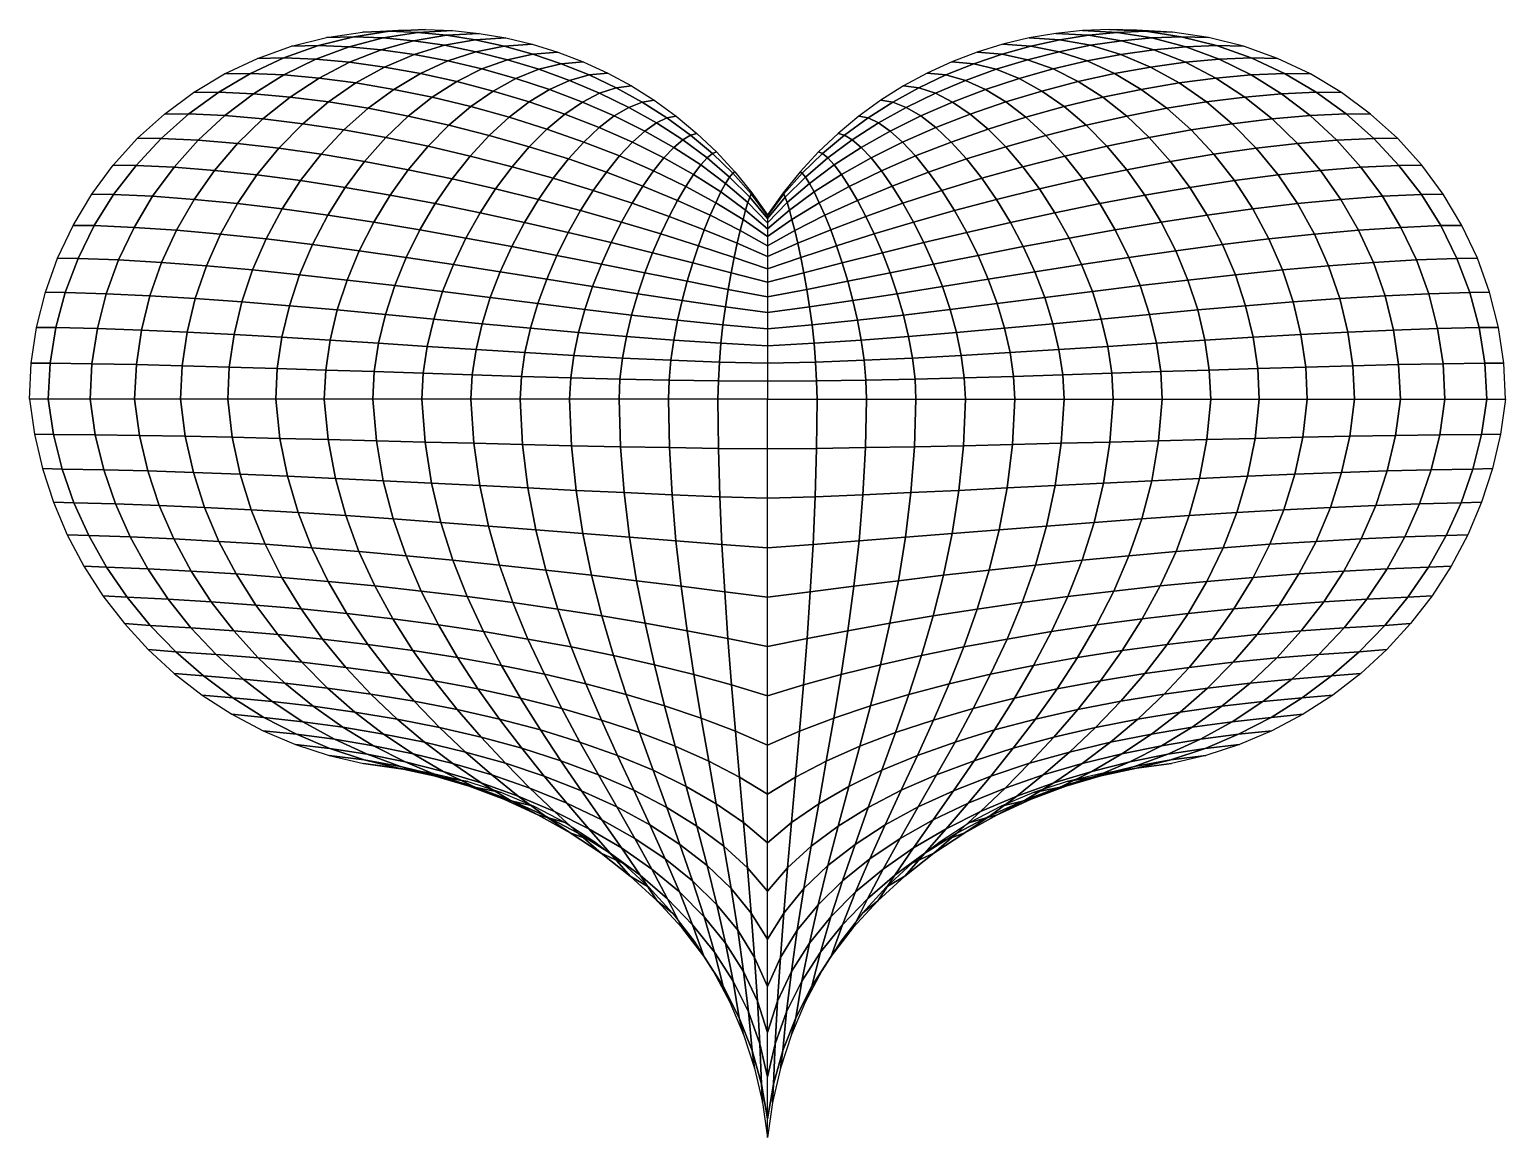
# Model space of a CAD drawing. Extents: x 0 to 2, y 0 to 1.5.
import ezdxf

# ---------------------------------------------------------------- set-up
doc = ezdxf.new("R2010")
doc.units = 0
doc.layers.get('0').update_dxf_attribs({"color": 1, "linetype": 'CONTINUOUS'})

msp = doc.modelspace()

# ---------------------------------------------------------------- meshes
at = {"color": 0}
mesh = msp.add_polymesh((17, 17), dxfattribs=at)
for k, corner in enumerate([(1, 1), (0.9329, 1), (0.8659, 1), (0.7989, 1), (0.7319, 1), (0.665, 1), (0.5982, 1), (0.5316, 1), (0.4652, 1), (0.3992, 1), (0.3336, 1), (0.2685, 1), (0.2047, 1), (0.1424, 1), (0.0822, 1), (0.0254, 1), (0, 1), (1, 1.0245), (0.9334, 1.0251), (0.8667, 1.0261), (0.8001, 1.0275), (0.7333, 1.0291), (0.6667, 1.031), (0.6, 1.0331), (0.5335, 1.0353), (0.4672, 1.0375), (0.4013, 1.0397), (0.3357, 1.0418), (0.2707, 1.0438), (0.2069, 1.0455), (0.1448, 1.047), (0.0846, 1.0481), (0.028, 1.0488), (0.0024, 1.049), (1, 1.0488), (0.9348, 1.0505), (0.8692, 1.0529), (0.8034, 1.0559), (0.7375, 1.0595), (0.6713, 1.0633), (0.6052, 1.0675), (0.539, 1.0717), (0.473, 1.076), (0.4073, 1.0802), (0.3419, 1.0842), (0.2772, 1.0879), (0.2136, 1.0912), (0.1517, 1.0939), (0.0919, 1.0959), (0.0356, 1.0972), (0.0096, 1.0975), (1, 1.0726), (0.9369, 1.0759), (0.8731, 1.0801), (0.8088, 1.085), (0.744, 1.0905), (0.6788, 1.0964), (0.6134, 1.1025), (0.5478, 1.1088), (0.4823, 1.115), (0.417, 1.1211), (0.3521, 1.1267), (0.2877, 1.1319), (0.2246, 1.1365), (0.1632, 1.1402), (0.1039, 1.143), (0.0482, 1.1447), (0.0215, 1.1451), (1, 1.0957), (0.9397, 1.101), (0.8782, 1.1072), (0.8158, 1.1142), (0.7526, 1.1217), (0.6887, 1.1297), (0.6244, 1.1378), (0.5597, 1.146), (0.4949, 1.154), (0.4303, 1.1616), (0.366, 1.1688), (0.3022, 1.1753), (0.2397, 1.1809), (0.179, 1.1855), (0.1205, 1.1888), (0.0657, 1.1909), (0.0381, 1.1913), (1, 1.1178), (0.9429, 1.1254), (0.8843, 1.1339), (0.8242, 1.1431), (0.763, 1.1528), (0.7008, 1.1627), (0.6378, 1.1728), (0.5743, 1.1827), (0.5106, 1.1923), (0.4469, 1.2014), (0.3834, 1.2099), (0.3205, 1.2174), (0.2589, 1.2239), (0.1991, 1.2292), (0.1416, 1.233), (0.0877, 1.2353), (0.059, 1.2357), (1, 1.1389), (0.9466, 1.149), (0.8912, 1.1599), (0.8338, 1.1713), (0.7749, 1.1831), (0.7147, 1.195), (0.6534, 1.2069), (0.5914, 1.2184), (0.529, 1.2295), (0.4664, 1.2399), (0.4041, 1.2495), (0.3423, 1.258), (0.2818, 1.2652), (0.2231, 1.2709), (0.1668, 1.2751), (0.114, 1.2774), (0.0843, 1.2778), (1, 1.1586), (0.9506, 1.1714), (0.8986, 1.1847), (0.8443, 1.1985), (0.788, 1.2123), (0.7301, 1.2261), (0.6708, 1.2397), (0.6106, 1.2527), (0.5498, 1.2651), (0.4887, 1.2767), (0.4278, 1.2871), (0.3673, 1.2963), (0.3082, 1.3041), (0.2508, 1.3102), (0.1958, 1.3146), (0.1444, 1.317), (0.1135, 1.3172), (1, 1.1768), (0.9547, 1.1923), (0.9064, 1.2081), (0.8553, 1.2241), (0.802, 1.24), (0.7466, 1.2556), (0.6897, 1.2707), (0.6315, 1.2851), (0.5726, 1.2987), (0.5133, 1.3111), (0.4541, 1.3223), (0.3953, 1.3321), (0.3377, 1.3403), (0.282, 1.3467), (0.2285, 1.3511), (0.1786, 1.3535), (0.1464, 1.3536), (1, 1.1933), (0.9589, 1.2115), (0.9143, 1.2297), (0.8667, 1.2479), (0.8164, 1.2657), (0.7639, 1.2829), (0.7096, 1.2995), (0.6538, 1.3151), (0.5971, 1.3296), (0.54, 1.3429), (0.4827, 1.3547), (0.4259, 1.3649), (0.3702, 1.3733), (0.3162, 1.3799), (0.2645, 1.3843), (0.2161, 1.3866), (0.1828, 1.3865), (1, 1.2079), (0.963, 1.2287), (0.9222, 1.2493), (0.8781, 1.2694), (0.8311, 1.289), (0.7817, 1.3078), (0.7302, 1.3256), (0.6771, 1.3422), (0.623, 1.3576), (0.5682, 1.3715), (0.5133, 1.3838), (0.4587, 1.3943), (0.4052, 1.4029), (0.3532, 1.4095), (0.3033, 1.4139), (0.2566, 1.416), (0.2222, 1.4157), (1, 1.2205), (0.9669, 1.2437), (0.9298, 1.2664), (0.8893, 1.2885), (0.8457, 1.3096), (0.7995, 1.3297), (0.7511, 1.3486), (0.7011, 1.3661), (0.6498, 1.3822), (0.5978, 1.3966), (0.5455, 1.4092), (0.4935, 1.4199), (0.4423, 1.4286), (0.3925, 1.4351), (0.3447, 1.4394), (0.2996, 1.4414), (0.2643, 1.441), (1, 1.231), (0.9704, 1.2564), (0.9369, 1.281), (0.8999, 1.3046), (0.8597, 1.3271), (0.817, 1.3483), (0.772, 1.3682), (0.7252, 1.3864), (0.6772, 1.403), (0.6282, 1.4177), (0.5789, 1.4306), (0.5297, 1.4414), (0.4811, 1.4501), (0.4338, 1.4566), (0.3881, 1.4607), (0.3448, 1.4626), (0.3087, 1.4619), (1, 1.2392), (0.9735, 1.2665), (0.9433, 1.2926), (0.9096, 1.3176), (0.873, 1.3412), (0.8338, 1.3634), (0.7924, 1.3839), (0.7492, 1.4027), (0.7046, 1.4197), (0.6591, 1.4347), (0.6131, 1.4477), (0.567, 1.4585), (0.5213, 1.4672), (0.4765, 1.4735), (0.4331, 1.4776), (0.3915, 1.4792), (0.3549, 1.4785), (1, 1.2452), (0.976, 1.2738), (0.9487, 1.3012), (0.9183, 1.3272), (0.8851, 1.3516), (0.8495, 1.3744), (0.8119, 1.3955), (0.7725, 1.4147), (0.7318, 1.4319), (0.69, 1.4471), (0.6477, 1.4601), (0.605, 1.471), (0.5624, 1.4796), (0.5204, 1.4858), (0.4792, 1.4898), (0.4394, 1.4913), (0.4025, 1.4904), (1, 1.2488), (0.9779, 1.2783), (0.9529, 1.3065), (0.9255, 1.3331), (0.8957, 1.3581), (0.8638, 1.3813), (0.8301, 1.4026), (0.7948, 1.4221), (0.7582, 1.4394), (0.7206, 1.4547), (0.6821, 1.4678), (0.6432, 1.4786), (0.604, 1.4871), (0.5649, 1.4933), (0.5261, 1.4971), (0.4879, 1.4986), (0.451, 1.4976), (1, 1.25), (0.9789, 1.2799), (0.9558, 1.3083), (0.9309, 1.3351), (0.9044, 1.3602), (0.8762, 1.3836), (0.8466, 1.4051), (0.8157, 1.4246), (0.7835, 1.442), (0.7503, 1.4573), (0.7161, 1.4703), (0.6811, 1.4812), (0.6456, 1.4897), (0.6095, 1.4958), (0.5731, 1.4996), (0.5366, 1.501), (0.5, 1.5)]):
    mesh.set_mesh_vertex(divmod(k, 17), corner)
mesh = msp.add_polymesh((17, 17), dxfattribs=at)
for k, corner in enumerate([(1, 1), (0.9329, 1), (0.8659, 1), (0.7989, 1), (0.7319, 1), (0.665, 1), (0.5982, 1), (0.5316, 1), (0.4652, 1), (0.3992, 1), (0.3336, 1), (0.2685, 1), (0.2047, 1), (0.1424, 1), (0.0822, 1), (0.0254, 1), (0, 1), (1, 1.0245), (0.9334, 1.0251), (0.8667, 1.0261), (0.8001, 1.0275), (0.7333, 1.0291), (0.6667, 1.031), (0.6, 1.0331), (0.5335, 1.0353), (0.4672, 1.0375), (0.4013, 1.0397), (0.3357, 1.0418), (0.2707, 1.0438), (0.2069, 1.0455), (0.1448, 1.047), (0.0846, 1.0481), (0.028, 1.0488), (0.0024, 1.049), (1, 1.0488), (0.9348, 1.0505), (0.8692, 1.0529), (0.8034, 1.0559), (0.7375, 1.0595), (0.6713, 1.0633), (0.6052, 1.0675), (0.539, 1.0717), (0.473, 1.076), (0.4073, 1.0802), (0.3419, 1.0842), (0.2772, 1.0879), (0.2136, 1.0912), (0.1517, 1.0939), (0.0919, 1.0959), (0.0356, 1.0972), (0.0096, 1.0975), (1, 1.0726), (0.9369, 1.0759), (0.8731, 1.0801), (0.8088, 1.085), (0.744, 1.0905), (0.6788, 1.0964), (0.6134, 1.1025), (0.5478, 1.1088), (0.4823, 1.115), (0.417, 1.1211), (0.3521, 1.1267), (0.2877, 1.1319), (0.2246, 1.1365), (0.1632, 1.1402), (0.1039, 1.143), (0.0482, 1.1447), (0.0215, 1.1451), (1, 1.0957), (0.9397, 1.101), (0.8782, 1.1072), (0.8158, 1.1142), (0.7526, 1.1217), (0.6887, 1.1297), (0.6244, 1.1378), (0.5597, 1.146), (0.4949, 1.154), (0.4303, 1.1616), (0.366, 1.1688), (0.3022, 1.1753), (0.2397, 1.1809), (0.179, 1.1855), (0.1205, 1.1888), (0.0657, 1.1909), (0.0381, 1.1913), (1, 1.1178), (0.9429, 1.1254), (0.8843, 1.1339), (0.8242, 1.1431), (0.763, 1.1528), (0.7008, 1.1627), (0.6378, 1.1728), (0.5743, 1.1827), (0.5106, 1.1923), (0.4469, 1.2014), (0.3834, 1.2099), (0.3205, 1.2174), (0.2589, 1.2239), (0.1991, 1.2292), (0.1416, 1.233), (0.0877, 1.2353), (0.059, 1.2357), (1, 1.1389), (0.9466, 1.149), (0.8912, 1.1599), (0.8338, 1.1713), (0.7749, 1.1831), (0.7147, 1.195), (0.6534, 1.2069), (0.5914, 1.2184), (0.529, 1.2295), (0.4664, 1.2399), (0.4041, 1.2495), (0.3423, 1.258), (0.2818, 1.2652), (0.2231, 1.2709), (0.1668, 1.2751), (0.114, 1.2774), (0.0843, 1.2778), (1, 1.1586), (0.9506, 1.1714), (0.8986, 1.1847), (0.8443, 1.1985), (0.788, 1.2123), (0.7301, 1.2261), (0.6708, 1.2397), (0.6106, 1.2527), (0.5498, 1.2651), (0.4887, 1.2767), (0.4278, 1.2871), (0.3673, 1.2963), (0.3082, 1.3041), (0.2508, 1.3102), (0.1958, 1.3146), (0.1444, 1.317), (0.1135, 1.3172), (1, 1.1768), (0.9547, 1.1923), (0.9064, 1.2081), (0.8553, 1.2241), (0.802, 1.24), (0.7466, 1.2556), (0.6897, 1.2707), (0.6315, 1.2851), (0.5726, 1.2987), (0.5133, 1.3111), (0.4541, 1.3223), (0.3953, 1.3321), (0.3377, 1.3403), (0.282, 1.3467), (0.2285, 1.3511), (0.1786, 1.3535), (0.1464, 1.3536), (1, 1.1933), (0.9589, 1.2115), (0.9143, 1.2297), (0.8667, 1.2479), (0.8164, 1.2657), (0.7639, 1.2829), (0.7096, 1.2995), (0.6538, 1.3151), (0.5971, 1.3296), (0.54, 1.3429), (0.4827, 1.3547), (0.4259, 1.3649), (0.3702, 1.3733), (0.3162, 1.3799), (0.2645, 1.3843), (0.2161, 1.3866), (0.1828, 1.3865), (1, 1.2079), (0.963, 1.2287), (0.9222, 1.2493), (0.8781, 1.2694), (0.8311, 1.289), (0.7817, 1.3078), (0.7302, 1.3256), (0.6771, 1.3422), (0.623, 1.3576), (0.5682, 1.3715), (0.5133, 1.3838), (0.4587, 1.3943), (0.4052, 1.4029), (0.3532, 1.4095), (0.3033, 1.4139), (0.2566, 1.416), (0.2222, 1.4157), (1, 1.2205), (0.9669, 1.2437), (0.9298, 1.2664), (0.8893, 1.2885), (0.8457, 1.3096), (0.7995, 1.3297), (0.7511, 1.3486), (0.7011, 1.3661), (0.6498, 1.3822), (0.5978, 1.3966), (0.5455, 1.4092), (0.4935, 1.4199), (0.4423, 1.4286), (0.3925, 1.4351), (0.3447, 1.4394), (0.2996, 1.4414), (0.2643, 1.441), (1, 1.231), (0.9704, 1.2564), (0.9369, 1.281), (0.8999, 1.3046), (0.8597, 1.3271), (0.817, 1.3483), (0.772, 1.3682), (0.7252, 1.3864), (0.6772, 1.403), (0.6282, 1.4177), (0.5789, 1.4306), (0.5297, 1.4414), (0.4811, 1.4501), (0.4338, 1.4566), (0.3881, 1.4607), (0.3448, 1.4626), (0.3087, 1.4619), (1, 1.2392), (0.9735, 1.2665), (0.9433, 1.2926), (0.9096, 1.3176), (0.873, 1.3412), (0.8338, 1.3634), (0.7924, 1.3839), (0.7492, 1.4027), (0.7046, 1.4197), (0.6591, 1.4347), (0.6131, 1.4477), (0.567, 1.4585), (0.5213, 1.4672), (0.4765, 1.4735), (0.4331, 1.4776), (0.3915, 1.4792), (0.3549, 1.4785), (1, 1.2452), (0.976, 1.2738), (0.9487, 1.3012), (0.9183, 1.3272), (0.8851, 1.3516), (0.8495, 1.3744), (0.8119, 1.3955), (0.7725, 1.4147), (0.7318, 1.4319), (0.69, 1.4471), (0.6477, 1.4601), (0.605, 1.471), (0.5624, 1.4796), (0.5204, 1.4858), (0.4792, 1.4898), (0.4394, 1.4913), (0.4025, 1.4904), (1, 1.2488), (0.9779, 1.2783), (0.9529, 1.3065), (0.9255, 1.3331), (0.8957, 1.3581), (0.8638, 1.3813), (0.8301, 1.4026), (0.7948, 1.4221), (0.7582, 1.4394), (0.7206, 1.4547), (0.6821, 1.4678), (0.6432, 1.4786), (0.604, 1.4871), (0.5649, 1.4933), (0.5261, 1.4971), (0.4879, 1.4986), (0.451, 1.4976), (1, 1.25), (0.9789, 1.2799), (0.9558, 1.3083), (0.9309, 1.3351), (0.9044, 1.3602), (0.8762, 1.3836), (0.8466, 1.4051), (0.8157, 1.4246), (0.7835, 1.442), (0.7503, 1.4573), (0.7161, 1.4703), (0.6811, 1.4812), (0.6456, 1.4897), (0.6095, 1.4958), (0.5731, 1.4996), (0.5366, 1.501), (0.5, 1.5)]):
    mesh.set_mesh_vertex(divmod(k, 17), corner)
mesh = msp.add_polymesh((17, 17), dxfattribs=at)
for k, corner in enumerate([(1, 1), (1.0671, 1), (1.1341, 1), (1.2011, 1), (1.2681, 1), (1.335, 1), (1.4018, 1), (1.4684, 1), (1.5348, 1), (1.6008, 1), (1.6664, 1), (1.7315, 1), (1.7953, 1), (1.8576, 1), (1.9178, 1), (1.9746, 1), (2, 1), (1, 1.0245), (1.0666, 1.0251), (1.1333, 1.0261), (1.1999, 1.0275), (1.2667, 1.0291), (1.3333, 1.031), (1.4, 1.0331), (1.4665, 1.0353), (1.5328, 1.0375), (1.5987, 1.0397), (1.6643, 1.0418), (1.7293, 1.0438), (1.7931, 1.0455), (1.8552, 1.047), (1.9154, 1.0481), (1.972, 1.0488), (1.9976, 1.049), (1, 1.0488), (1.0652, 1.0505), (1.1308, 1.0529), (1.1966, 1.0559), (1.2625, 1.0595), (1.3287, 1.0633), (1.3948, 1.0675), (1.461, 1.0717), (1.527, 1.076), (1.5927, 1.0802), (1.6581, 1.0842), (1.7228, 1.0879), (1.7864, 1.0912), (1.8483, 1.0939), (1.9081, 1.0959), (1.9644, 1.0972), (1.9904, 1.0975), (1, 1.0726), (1.0631, 1.0759), (1.1269, 1.0801), (1.1912, 1.085), (1.256, 1.0905), (1.3212, 1.0964), (1.3866, 1.1025), (1.4522, 1.1088), (1.5177, 1.115), (1.583, 1.1211), (1.6479, 1.1267), (1.7123, 1.1319), (1.7754, 1.1365), (1.8368, 1.1402), (1.8961, 1.143), (1.9518, 1.1447), (1.9785, 1.1451), (1, 1.0957), (1.0603, 1.101), (1.1218, 1.1072), (1.1842, 1.1142), (1.2474, 1.1217), (1.3113, 1.1297), (1.3756, 1.1378), (1.4403, 1.146), (1.5051, 1.154), (1.5697, 1.1616), (1.634, 1.1688), (1.6978, 1.1753), (1.7603, 1.1809), (1.821, 1.1855), (1.8795, 1.1888), (1.9343, 1.1909), (1.9619, 1.1913), (1, 1.1178), (1.0571, 1.1254), (1.1157, 1.1339), (1.1758, 1.1431), (1.237, 1.1528), (1.2992, 1.1627), (1.3622, 1.1728), (1.4257, 1.1827), (1.4894, 1.1923), (1.5531, 1.2014), (1.6166, 1.2099), (1.6795, 1.2174), (1.7411, 1.2239), (1.8009, 1.2292), (1.8584, 1.233), (1.9123, 1.2353), (1.941, 1.2357), (1, 1.1389), (1.0534, 1.149), (1.1088, 1.1599), (1.1662, 1.1713), (1.2251, 1.1831), (1.2853, 1.195), (1.3466, 1.2069), (1.4086, 1.2184), (1.471, 1.2295), (1.5336, 1.2399), (1.5959, 1.2495), (1.6577, 1.258), (1.7182, 1.2652), (1.7769, 1.2709), (1.8332, 1.2751), (1.886, 1.2774), (1.9157, 1.2778), (1, 1.1586), (1.0494, 1.1714), (1.1014, 1.1847), (1.1557, 1.1985), (1.212, 1.2123), (1.2699, 1.2261), (1.3292, 1.2397), (1.3894, 1.2527), (1.4502, 1.2651), (1.5113, 1.2767), (1.5722, 1.2871), (1.6327, 1.2963), (1.6918, 1.3041), (1.7492, 1.3102), (1.8042, 1.3146), (1.8556, 1.317), (1.8865, 1.3172), (1, 1.1768), (1.0453, 1.1923), (1.0936, 1.2081), (1.1447, 1.2241), (1.198, 1.24), (1.2534, 1.2556), (1.3103, 1.2707), (1.3685, 1.2851), (1.4274, 1.2987), (1.4867, 1.3111), (1.5459, 1.3223), (1.6047, 1.3321), (1.6623, 1.3403), (1.718, 1.3467), (1.7715, 1.3511), (1.8214, 1.3535), (1.8536, 1.3536), (1, 1.1933), (1.0411, 1.2115), (1.0857, 1.2297), (1.1333, 1.2479), (1.1836, 1.2657), (1.2361, 1.2829), (1.2904, 1.2995), (1.3462, 1.3151), (1.4029, 1.3296), (1.46, 1.3429), (1.5173, 1.3547), (1.5741, 1.3649), (1.6298, 1.3733), (1.6838, 1.3799), (1.7355, 1.3843), (1.7839, 1.3866), (1.8172, 1.3865), (1, 1.2079), (1.037, 1.2287), (1.0778, 1.2493), (1.1219, 1.2694), (1.1689, 1.289), (1.2183, 1.3078), (1.2698, 1.3256), (1.3229, 1.3422), (1.377, 1.3576), (1.4318, 1.3715), (1.4867, 1.3838), (1.5413, 1.3943), (1.5948, 1.4029), (1.6468, 1.4095), (1.6967, 1.4139), (1.7434, 1.416), (1.7778, 1.4157), (1, 1.2205), (1.0331, 1.2437), (1.0702, 1.2664), (1.1107, 1.2885), (1.1543, 1.3096), (1.2005, 1.3297), (1.2489, 1.3486), (1.2989, 1.3661), (1.3502, 1.3822), (1.4022, 1.3966), (1.4545, 1.4092), (1.5065, 1.4199), (1.5577, 1.4286), (1.6075, 1.4351), (1.6553, 1.4394), (1.7004, 1.4414), (1.7357, 1.441), (1, 1.231), (1.0296, 1.2564), (1.0631, 1.281), (1.1001, 1.3046), (1.1403, 1.3271), (1.183, 1.3483), (1.228, 1.3682), (1.2748, 1.3864), (1.3228, 1.403), (1.3718, 1.4177), (1.4211, 1.4306), (1.4703, 1.4414), (1.5189, 1.4501), (1.5662, 1.4566), (1.6119, 1.4607), (1.6552, 1.4626), (1.6913, 1.4619), (1, 1.2392), (1.0265, 1.2665), (1.0567, 1.2926), (1.0904, 1.3176), (1.127, 1.3412), (1.1662, 1.3634), (1.2076, 1.3839), (1.2508, 1.4027), (1.2954, 1.4197), (1.3409, 1.4347), (1.3869, 1.4477), (1.433, 1.4585), (1.4787, 1.4672), (1.5235, 1.4735), (1.5669, 1.4776), (1.6085, 1.4792), (1.6451, 1.4785), (1, 1.2452), (1.024, 1.2738), (1.0513, 1.3012), (1.0817, 1.3272), (1.1149, 1.3516), (1.1505, 1.3744), (1.1881, 1.3955), (1.2275, 1.4147), (1.2682, 1.4319), (1.31, 1.4471), (1.3523, 1.4601), (1.395, 1.471), (1.4376, 1.4796), (1.4796, 1.4858), (1.5208, 1.4898), (1.5606, 1.4913), (1.5975, 1.4904), (1, 1.2488), (1.0221, 1.2783), (1.0471, 1.3065), (1.0745, 1.3331), (1.1043, 1.3581), (1.1362, 1.3813), (1.1699, 1.4026), (1.2052, 1.4221), (1.2418, 1.4394), (1.2794, 1.4547), (1.3179, 1.4678), (1.3568, 1.4786), (1.396, 1.4871), (1.4351, 1.4933), (1.4739, 1.4971), (1.5121, 1.4986), (1.549, 1.4976), (1, 1.25), (1.0211, 1.2799), (1.0442, 1.3083), (1.0691, 1.3351), (1.0956, 1.3602), (1.1238, 1.3836), (1.1534, 1.4051), (1.1843, 1.4246), (1.2165, 1.442), (1.2497, 1.4573), (1.2839, 1.4703), (1.3189, 1.4812), (1.3544, 1.4897), (1.3905, 1.4958), (1.4269, 1.4996), (1.4634, 1.501), (1.5, 1.5)]):
    mesh.set_mesh_vertex(divmod(k, 17), corner)
mesh = msp.add_polymesh((17, 17), dxfattribs=at)
for k, corner in enumerate([(1, 1), (1.0671, 1), (1.1341, 1), (1.2011, 1), (1.2681, 1), (1.335, 1), (1.4018, 1), (1.4684, 1), (1.5348, 1), (1.6008, 1), (1.6664, 1), (1.7315, 1), (1.7953, 1), (1.8576, 1), (1.9178, 1), (1.9746, 1), (2, 1), (1, 1.0245), (1.0666, 1.0251), (1.1333, 1.0261), (1.1999, 1.0275), (1.2667, 1.0291), (1.3333, 1.031), (1.4, 1.0331), (1.4665, 1.0353), (1.5328, 1.0375), (1.5987, 1.0397), (1.6643, 1.0418), (1.7293, 1.0438), (1.7931, 1.0455), (1.8552, 1.047), (1.9154, 1.0481), (1.972, 1.0488), (1.9976, 1.049), (1, 1.0488), (1.0652, 1.0505), (1.1308, 1.0529), (1.1966, 1.0559), (1.2625, 1.0595), (1.3287, 1.0633), (1.3948, 1.0675), (1.461, 1.0717), (1.527, 1.076), (1.5927, 1.0802), (1.6581, 1.0842), (1.7228, 1.0879), (1.7864, 1.0912), (1.8483, 1.0939), (1.9081, 1.0959), (1.9644, 1.0972), (1.9904, 1.0975), (1, 1.0726), (1.0631, 1.0759), (1.1269, 1.0801), (1.1912, 1.085), (1.256, 1.0905), (1.3212, 1.0964), (1.3866, 1.1025), (1.4522, 1.1088), (1.5177, 1.115), (1.583, 1.1211), (1.6479, 1.1267), (1.7123, 1.1319), (1.7754, 1.1365), (1.8368, 1.1402), (1.8961, 1.143), (1.9518, 1.1447), (1.9785, 1.1451), (1, 1.0957), (1.0603, 1.101), (1.1218, 1.1072), (1.1842, 1.1142), (1.2474, 1.1217), (1.3113, 1.1297), (1.3756, 1.1378), (1.4403, 1.146), (1.5051, 1.154), (1.5697, 1.1616), (1.634, 1.1688), (1.6978, 1.1753), (1.7603, 1.1809), (1.821, 1.1855), (1.8795, 1.1888), (1.9343, 1.1909), (1.9619, 1.1913), (1, 1.1178), (1.0571, 1.1254), (1.1157, 1.1339), (1.1758, 1.1431), (1.237, 1.1528), (1.2992, 1.1627), (1.3622, 1.1728), (1.4257, 1.1827), (1.4894, 1.1923), (1.5531, 1.2014), (1.6166, 1.2099), (1.6795, 1.2174), (1.7411, 1.2239), (1.8009, 1.2292), (1.8584, 1.233), (1.9123, 1.2353), (1.941, 1.2357), (1, 1.1389), (1.0534, 1.149), (1.1088, 1.1599), (1.1662, 1.1713), (1.2251, 1.1831), (1.2853, 1.195), (1.3466, 1.2069), (1.4086, 1.2184), (1.471, 1.2295), (1.5336, 1.2399), (1.5959, 1.2495), (1.6577, 1.258), (1.7182, 1.2652), (1.7769, 1.2709), (1.8332, 1.2751), (1.886, 1.2774), (1.9157, 1.2778), (1, 1.1586), (1.0494, 1.1714), (1.1014, 1.1847), (1.1557, 1.1985), (1.212, 1.2123), (1.2699, 1.2261), (1.3292, 1.2397), (1.3894, 1.2527), (1.4502, 1.2651), (1.5113, 1.2767), (1.5722, 1.2871), (1.6327, 1.2963), (1.6918, 1.3041), (1.7492, 1.3102), (1.8042, 1.3146), (1.8556, 1.317), (1.8865, 1.3172), (1, 1.1768), (1.0453, 1.1923), (1.0936, 1.2081), (1.1447, 1.2241), (1.198, 1.24), (1.2534, 1.2556), (1.3103, 1.2707), (1.3685, 1.2851), (1.4274, 1.2987), (1.4867, 1.3111), (1.5459, 1.3223), (1.6047, 1.3321), (1.6623, 1.3403), (1.718, 1.3467), (1.7715, 1.3511), (1.8214, 1.3535), (1.8536, 1.3536), (1, 1.1933), (1.0411, 1.2115), (1.0857, 1.2297), (1.1333, 1.2479), (1.1836, 1.2657), (1.2361, 1.2829), (1.2904, 1.2995), (1.3462, 1.3151), (1.4029, 1.3296), (1.46, 1.3429), (1.5173, 1.3547), (1.5741, 1.3649), (1.6298, 1.3733), (1.6838, 1.3799), (1.7355, 1.3843), (1.7839, 1.3866), (1.8172, 1.3865), (1, 1.2079), (1.037, 1.2287), (1.0778, 1.2493), (1.1219, 1.2694), (1.1689, 1.289), (1.2183, 1.3078), (1.2698, 1.3256), (1.3229, 1.3422), (1.377, 1.3576), (1.4318, 1.3715), (1.4867, 1.3838), (1.5413, 1.3943), (1.5948, 1.4029), (1.6468, 1.4095), (1.6967, 1.4139), (1.7434, 1.416), (1.7778, 1.4157), (1, 1.2205), (1.0331, 1.2437), (1.0702, 1.2664), (1.1107, 1.2885), (1.1543, 1.3096), (1.2005, 1.3297), (1.2489, 1.3486), (1.2989, 1.3661), (1.3502, 1.3822), (1.4022, 1.3966), (1.4545, 1.4092), (1.5065, 1.4199), (1.5577, 1.4286), (1.6075, 1.4351), (1.6553, 1.4394), (1.7004, 1.4414), (1.7357, 1.441), (1, 1.231), (1.0296, 1.2564), (1.0631, 1.281), (1.1001, 1.3046), (1.1403, 1.3271), (1.183, 1.3483), (1.228, 1.3682), (1.2748, 1.3864), (1.3228, 1.403), (1.3718, 1.4177), (1.4211, 1.4306), (1.4703, 1.4414), (1.5189, 1.4501), (1.5662, 1.4566), (1.6119, 1.4607), (1.6552, 1.4626), (1.6913, 1.4619), (1, 1.2392), (1.0265, 1.2665), (1.0567, 1.2926), (1.0904, 1.3176), (1.127, 1.3412), (1.1662, 1.3634), (1.2076, 1.3839), (1.2508, 1.4027), (1.2954, 1.4197), (1.3409, 1.4347), (1.3869, 1.4477), (1.433, 1.4585), (1.4787, 1.4672), (1.5235, 1.4735), (1.5669, 1.4776), (1.6085, 1.4792), (1.6451, 1.4785), (1, 1.2452), (1.024, 1.2738), (1.0513, 1.3012), (1.0817, 1.3272), (1.1149, 1.3516), (1.1505, 1.3744), (1.1881, 1.3955), (1.2275, 1.4147), (1.2682, 1.4319), (1.31, 1.4471), (1.3523, 1.4601), (1.395, 1.471), (1.4376, 1.4796), (1.4796, 1.4858), (1.5208, 1.4898), (1.5606, 1.4913), (1.5975, 1.4904), (1, 1.2488), (1.0221, 1.2783), (1.0471, 1.3065), (1.0745, 1.3331), (1.1043, 1.3581), (1.1362, 1.3813), (1.1699, 1.4026), (1.2052, 1.4221), (1.2418, 1.4394), (1.2794, 1.4547), (1.3179, 1.4678), (1.3568, 1.4786), (1.396, 1.4871), (1.4351, 1.4933), (1.4739, 1.4971), (1.5121, 1.4986), (1.549, 1.4976), (1, 1.25), (1.0211, 1.2799), (1.0442, 1.3083), (1.0691, 1.3351), (1.0956, 1.3602), (1.1238, 1.3836), (1.1534, 1.4051), (1.1843, 1.4246), (1.2165, 1.442), (1.2497, 1.4573), (1.2839, 1.4703), (1.3189, 1.4812), (1.3544, 1.4897), (1.3905, 1.4958), (1.4269, 1.4996), (1.4634, 1.501), (1.5, 1.5)]):
    mesh.set_mesh_vertex(divmod(k, 17), corner)
mesh = msp.add_polymesh((17, 17), dxfattribs=at)
for k, corner in enumerate([(1, 1), (0.9329, 1), (0.8659, 1), (0.7989, 1), (0.7319, 1), (0.665, 1), (0.5982, 1), (0.5316, 1), (0.4652, 1), (0.3992, 1), (0.3336, 1), (0.2685, 1), (0.2047, 1), (0.1424, 1), (0.0822, 1), (0.0254, 1), (0, 1), (1, 0.9329), (0.9336, 0.9336), (0.8672, 0.9346), (0.8009, 0.9358), (0.7345, 0.9372), (0.6682, 0.9387), (0.602, 0.9404), (0.5359, 0.9421), (0.4701, 0.9438), (0.4045, 0.9455), (0.3393, 0.9471), (0.2746, 0.9486), (0.2111, 0.9499), (0.1491, 0.951), (0.0891, 0.9519), (0.0325, 0.9524), (0.0068, 0.9527), (1, 0.8659), (0.9355, 0.8681), (0.8707, 0.8707), (0.8058, 0.8736), (0.7406, 0.8767), (0.6754, 0.8799), (0.61, 0.8832), (0.5447, 0.8865), (0.4794, 0.8898), (0.4144, 0.8929), (0.3496, 0.8959), (0.2853, 0.8986), (0.222, 0.901), (0.1603, 0.903), (0.1005, 0.9045), (0.0441, 0.9056), (0.0177, 0.9061), (1, 0.7989), (0.9383, 0.8034), (0.876, 0.8082), (0.8132, 0.8132), (0.7498, 0.8182), (0.686, 0.8233), (0.6218, 0.8283), (0.5574, 0.8332), (0.4929, 0.838), (0.4285, 0.8424), (0.3642, 0.8465), (0.3003, 0.8502), (0.2373, 0.8534), (0.1759, 0.8562), (0.1163, 0.8583), (0.0601, 0.8598), (0.0325, 0.8606), (1, 0.7319), (0.942, 0.7394), (0.8829, 0.7469), (0.8227, 0.7543), (0.7616, 0.7616), (0.6996, 0.7687), (0.637, 0.7755), (0.5737, 0.782), (0.5102, 0.7881), (0.4464, 0.7938), (0.3827, 0.799), (0.3193, 0.8036), (0.2567, 0.8075), (0.1956, 0.8109), (0.1363, 0.8135), (0.0803, 0.8154), (0.0511, 0.8165), (1, 0.665), (0.9464, 0.6759), (0.8911, 0.6865), (0.8341, 0.6967), (0.7756, 0.7065), (0.7158, 0.7158), (0.6549, 0.7246), (0.5931, 0.7328), (0.5307, 0.7403), (0.4679, 0.7472), (0.4049, 0.7533), (0.342, 0.7588), (0.2799, 0.7634), (0.2191, 0.7673), (0.1602, 0.7704), (0.1044, 0.7727), (0.0735, 0.7742), (1, 0.5982), (0.9513, 0.613), (0.9002, 0.627), (0.8468, 0.6403), (0.7914, 0.6528), (0.7341, 0.6645), (0.6753, 0.6753), (0.6152, 0.6853), (0.5541, 0.6943), (0.4923, 0.7025), (0.4302, 0.7097), (0.368, 0.716), (0.3065, 0.7213), (0.2462, 0.7258), (0.1878, 0.7294), (0.1323, 0.7321), (0.0993, 0.734), (1, 0.5316), (0.9566, 0.5504), (0.91, 0.5681), (0.8605, 0.5847), (0.8085, 0.6002), (0.754, 0.6144), (0.6976, 0.6275), (0.6394, 0.6394), (0.5799, 0.6501), (0.5194, 0.6596), (0.4583, 0.668), (0.397, 0.6753), (0.3363, 0.6814), (0.2767, 0.6865), (0.2187, 0.6906), (0.1637, 0.6938), (0.1286, 0.6961), (1, 0.4652), (0.962, 0.4883), (0.9203, 0.5099), (0.875, 0.5299), (0.8265, 0.5485), (0.7751, 0.5655), (0.7213, 0.581), (0.6653, 0.5951), (0.6076, 0.6076), (0.5487, 0.6187), (0.4889, 0.6284), (0.4287, 0.6368), (0.3689, 0.6438), (0.31, 0.6497), (0.2528, 0.6544), (0.1983, 0.6581), (0.1609, 0.6609), (1, 0.3992), (0.9675, 0.4266), (0.9306, 0.4521), (0.8896, 0.4757), (0.8449, 0.4976), (0.7969, 0.5176), (0.7459, 0.5357), (0.6923, 0.5521), (0.6368, 0.5668), (0.5797, 0.5797), (0.5214, 0.5909), (0.4626, 0.6006), (0.4039, 0.6087), (0.346, 0.6155), (0.2896, 0.6209), (0.2357, 0.6253), (0.1961, 0.6286), (1, 0.3336), (0.9729, 0.3651), (0.9408, 0.3946), (0.9042, 0.4219), (0.8634, 0.4471), (0.8188, 0.4703), (0.7709, 0.4914), (0.7201, 0.5104), (0.6669, 0.5274), (0.6119, 0.5424), (0.5555, 0.5555), (0.4983, 0.5668), (0.441, 0.5763), (0.3843, 0.5841), (0.3289, 0.5905), (0.2756, 0.5955), (0.234, 0.5993), (1, 0.2685), (0.978, 0.304), (0.9506, 0.3373), (0.9183, 0.3683), (0.8814, 0.3971), (0.8404, 0.4236), (0.7958, 0.4478), (0.748, 0.4698), (0.6975, 0.4894), (0.6449, 0.5069), (0.5907, 0.5222), (0.5354, 0.5354), (0.4798, 0.5466), (0.4245, 0.5558), (0.3702, 0.5633), (0.3177, 0.5691), (0.2742, 0.5735), (1, 0.2047), (0.9826, 0.2438), (0.9596, 0.2807), (0.9314, 0.3153), (0.8985, 0.3477), (0.8612, 0.3777), (0.8201, 0.4052), (0.7755, 0.4304), (0.728, 0.4531), (0.6781, 0.4733), (0.6264, 0.4912), (0.5734, 0.5066), (0.5198, 0.5198), (0.4661, 0.5307), (0.4132, 0.5394), (0.3616, 0.5462), (0.3165, 0.5511), (1, 0.1424), (0.9866, 0.1847), (0.9675, 0.2249), (0.9433, 0.2631), (0.9143, 0.299), (0.8808, 0.3326), (0.8432, 0.3637), (0.8021, 0.3923), (0.758, 0.4183), (0.7112, 0.4418), (0.6623, 0.4625), (0.6119, 0.4806), (0.5606, 0.496), (0.5089, 0.5089), (0.4574, 0.5192), (0.407, 0.527), (0.3606, 0.5325), (1, 0.0822), (0.9898, 0.127), (0.9742, 0.1702), (0.9536, 0.2116), (0.9282, 0.251), (0.8985, 0.2883), (0.8647, 0.3231), (0.8274, 0.3555), (0.7868, 0.3852), (0.7435, 0.4122), (0.6979, 0.4362), (0.6505, 0.4574), (0.6018, 0.4755), (0.5523, 0.4906), (0.5026, 0.5026), (0.4533, 0.5116), (0.4061, 0.5177), (1, 0.0254), (0.992, 0.0721), (0.9792, 0.1177), (0.9618, 0.162), (0.9399, 0.2048), (0.9139, 0.2456), (0.8841, 0.2843), (0.8507, 0.3206), (0.814, 0.3542), (0.7746, 0.385), (0.7326, 0.4127), (0.6886, 0.4372), (0.6429, 0.4583), (0.5959, 0.4759), (0.5482, 0.4899), (0.5002, 0.5002), (0.4527, 0.5068), (1, 0), (0.9932, 0.0473), (0.9823, 0.0939), (0.9675, 0.1394), (0.9489, 0.1835), (0.9265, 0.2258), (0.9007, 0.266), (0.8714, 0.3039), (0.8391, 0.3391), (0.8039, 0.3714), (0.766, 0.4007), (0.7258, 0.4265), (0.6835, 0.4489), (0.6394, 0.4675), (0.5939, 0.4823), (0.5473, 0.4932), (0.5, 0.5)]):
    mesh.set_mesh_vertex(divmod(k, 17), corner)
mesh = msp.add_polymesh((17, 17), dxfattribs=at)
for k, corner in enumerate([(1, 1), (0.9329, 1), (0.8659, 1), (0.7989, 1), (0.7319, 1), (0.665, 1), (0.5982, 1), (0.5316, 1), (0.4652, 1), (0.3992, 1), (0.3336, 1), (0.2685, 1), (0.2047, 1), (0.1424, 1), (0.0822, 1), (0.0254, 1), (0, 1), (1, 0.9329), (0.9336, 0.9336), (0.8672, 0.9346), (0.8009, 0.9358), (0.7345, 0.9372), (0.6682, 0.9387), (0.602, 0.9404), (0.5359, 0.9421), (0.4701, 0.9438), (0.4045, 0.9455), (0.3393, 0.9471), (0.2746, 0.9486), (0.2111, 0.9499), (0.1491, 0.951), (0.0891, 0.9519), (0.0325, 0.9524), (0.0068, 0.9527), (1, 0.8659), (0.9355, 0.8681), (0.8707, 0.8707), (0.8058, 0.8736), (0.7406, 0.8767), (0.6754, 0.8799), (0.61, 0.8832), (0.5447, 0.8865), (0.4794, 0.8898), (0.4144, 0.8929), (0.3496, 0.8959), (0.2853, 0.8986), (0.222, 0.901), (0.1603, 0.903), (0.1005, 0.9045), (0.0441, 0.9056), (0.0177, 0.9061), (1, 0.7989), (0.9383, 0.8034), (0.876, 0.8082), (0.8132, 0.8132), (0.7498, 0.8182), (0.686, 0.8233), (0.6218, 0.8283), (0.5574, 0.8332), (0.4929, 0.838), (0.4285, 0.8424), (0.3642, 0.8465), (0.3003, 0.8502), (0.2373, 0.8534), (0.1759, 0.8562), (0.1163, 0.8583), (0.0601, 0.8598), (0.0325, 0.8606), (1, 0.7319), (0.942, 0.7394), (0.8829, 0.7469), (0.8227, 0.7543), (0.7616, 0.7616), (0.6996, 0.7687), (0.637, 0.7755), (0.5737, 0.782), (0.5102, 0.7881), (0.4464, 0.7938), (0.3827, 0.799), (0.3193, 0.8036), (0.2567, 0.8075), (0.1956, 0.8109), (0.1363, 0.8135), (0.0803, 0.8154), (0.0511, 0.8165), (1, 0.665), (0.9464, 0.6759), (0.8911, 0.6865), (0.8341, 0.6967), (0.7756, 0.7065), (0.7158, 0.7158), (0.6549, 0.7246), (0.5931, 0.7328), (0.5307, 0.7403), (0.4679, 0.7472), (0.4049, 0.7533), (0.342, 0.7588), (0.2799, 0.7634), (0.2191, 0.7673), (0.1602, 0.7704), (0.1044, 0.7727), (0.0735, 0.7742), (1, 0.5982), (0.9513, 0.613), (0.9002, 0.627), (0.8468, 0.6403), (0.7914, 0.6528), (0.7341, 0.6645), (0.6753, 0.6753), (0.6152, 0.6853), (0.5541, 0.6943), (0.4923, 0.7025), (0.4302, 0.7097), (0.368, 0.716), (0.3065, 0.7213), (0.2462, 0.7258), (0.1878, 0.7294), (0.1323, 0.7321), (0.0993, 0.734), (1, 0.5316), (0.9566, 0.5504), (0.91, 0.5681), (0.8605, 0.5847), (0.8085, 0.6002), (0.754, 0.6144), (0.6976, 0.6275), (0.6394, 0.6394), (0.5799, 0.6501), (0.5194, 0.6596), (0.4583, 0.668), (0.397, 0.6753), (0.3363, 0.6814), (0.2767, 0.6865), (0.2187, 0.6906), (0.1637, 0.6938), (0.1286, 0.6961), (1, 0.4652), (0.962, 0.4883), (0.9203, 0.5099), (0.875, 0.5299), (0.8265, 0.5485), (0.7751, 0.5655), (0.7213, 0.581), (0.6653, 0.5951), (0.6076, 0.6076), (0.5487, 0.6187), (0.4889, 0.6284), (0.4287, 0.6368), (0.3689, 0.6438), (0.31, 0.6497), (0.2528, 0.6544), (0.1983, 0.6581), (0.1609, 0.6609), (1, 0.3992), (0.9675, 0.4266), (0.9306, 0.4521), (0.8896, 0.4757), (0.8449, 0.4976), (0.7969, 0.5176), (0.7459, 0.5357), (0.6923, 0.5521), (0.6368, 0.5668), (0.5797, 0.5797), (0.5214, 0.5909), (0.4626, 0.6006), (0.4039, 0.6087), (0.346, 0.6155), (0.2896, 0.6209), (0.2357, 0.6253), (0.1961, 0.6286), (1, 0.3336), (0.9729, 0.3651), (0.9408, 0.3946), (0.9042, 0.4219), (0.8634, 0.4471), (0.8188, 0.4703), (0.7709, 0.4914), (0.7201, 0.5104), (0.6669, 0.5274), (0.6119, 0.5424), (0.5555, 0.5555), (0.4983, 0.5668), (0.441, 0.5763), (0.3843, 0.5841), (0.3289, 0.5905), (0.2756, 0.5955), (0.234, 0.5993), (1, 0.2685), (0.978, 0.304), (0.9506, 0.3373), (0.9183, 0.3683), (0.8814, 0.3971), (0.8404, 0.4236), (0.7958, 0.4478), (0.748, 0.4698), (0.6975, 0.4894), (0.6449, 0.5069), (0.5907, 0.5222), (0.5354, 0.5354), (0.4798, 0.5466), (0.4245, 0.5558), (0.3702, 0.5633), (0.3177, 0.5691), (0.2742, 0.5735), (1, 0.2047), (0.9826, 0.2438), (0.9596, 0.2807), (0.9314, 0.3153), (0.8985, 0.3477), (0.8612, 0.3777), (0.8201, 0.4052), (0.7755, 0.4304), (0.728, 0.4531), (0.6781, 0.4733), (0.6264, 0.4912), (0.5734, 0.5066), (0.5198, 0.5198), (0.4661, 0.5307), (0.4132, 0.5394), (0.3616, 0.5462), (0.3165, 0.5511), (1, 0.1424), (0.9866, 0.1847), (0.9675, 0.2249), (0.9433, 0.2631), (0.9143, 0.299), (0.8808, 0.3326), (0.8432, 0.3637), (0.8021, 0.3923), (0.758, 0.4183), (0.7112, 0.4418), (0.6623, 0.4625), (0.6119, 0.4806), (0.5606, 0.496), (0.5089, 0.5089), (0.4574, 0.5192), (0.407, 0.527), (0.3606, 0.5325), (1, 0.0822), (0.9898, 0.127), (0.9742, 0.1702), (0.9536, 0.2116), (0.9282, 0.251), (0.8985, 0.2883), (0.8647, 0.3231), (0.8274, 0.3555), (0.7868, 0.3852), (0.7435, 0.4122), (0.6979, 0.4362), (0.6505, 0.4574), (0.6018, 0.4755), (0.5523, 0.4906), (0.5026, 0.5026), (0.4533, 0.5116), (0.4061, 0.5177), (1, 0.0254), (0.992, 0.0721), (0.9792, 0.1177), (0.9618, 0.162), (0.9399, 0.2048), (0.9139, 0.2456), (0.8841, 0.2843), (0.8507, 0.3206), (0.814, 0.3542), (0.7746, 0.385), (0.7326, 0.4127), (0.6886, 0.4372), (0.6429, 0.4583), (0.5959, 0.4759), (0.5482, 0.4899), (0.5002, 0.5002), (0.4527, 0.5068), (1, 0), (0.9932, 0.0473), (0.9823, 0.0939), (0.9675, 0.1394), (0.9489, 0.1835), (0.9265, 0.2258), (0.9007, 0.266), (0.8714, 0.3039), (0.8391, 0.3391), (0.8039, 0.3714), (0.766, 0.4007), (0.7258, 0.4265), (0.6835, 0.4489), (0.6394, 0.4675), (0.5939, 0.4823), (0.5473, 0.4932), (0.5, 0.5)]):
    mesh.set_mesh_vertex(divmod(k, 17), corner)
mesh = msp.add_polymesh((17, 17), dxfattribs=at)
for k, corner in enumerate([(1, 1), (1.0671, 1), (1.1341, 1), (1.2011, 1), (1.2681, 1), (1.335, 1), (1.4018, 1), (1.4684, 1), (1.5348, 1), (1.6008, 1), (1.6664, 1), (1.7315, 1), (1.7953, 1), (1.8576, 1), (1.9178, 1), (1.9746, 1), (2, 1), (1, 0.9329), (1.0664, 0.9336), (1.1328, 0.9346), (1.1991, 0.9358), (1.2655, 0.9372), (1.3318, 0.9387), (1.398, 0.9404), (1.4641, 0.9421), (1.5299, 0.9438), (1.5955, 0.9455), (1.6607, 0.9471), (1.7254, 0.9486), (1.7889, 0.9499), (1.8509, 0.951), (1.9109, 0.9519), (1.9675, 0.9524), (1.9932, 0.9527), (1, 0.8659), (1.0645, 0.8681), (1.1293, 0.8707), (1.1942, 0.8736), (1.2594, 0.8767), (1.3246, 0.8799), (1.39, 0.8832), (1.4553, 0.8865), (1.5206, 0.8898), (1.5856, 0.8929), (1.6504, 0.8959), (1.7147, 0.8986), (1.778, 0.901), (1.8397, 0.903), (1.8995, 0.9045), (1.9559, 0.9056), (1.9823, 0.9061), (1, 0.7989), (1.0617, 0.8034), (1.124, 0.8082), (1.1868, 0.8132), (1.2502, 0.8182), (1.314, 0.8233), (1.3782, 0.8283), (1.4426, 0.8332), (1.5071, 0.838), (1.5715, 0.8424), (1.6358, 0.8465), (1.6997, 0.8502), (1.7627, 0.8534), (1.8241, 0.8562), (1.8837, 0.8583), (1.9399, 0.8598), (1.9675, 0.8606), (1, 0.7319), (1.058, 0.7394), (1.1171, 0.7469), (1.1773, 0.7543), (1.2384, 0.7616), (1.3004, 0.7687), (1.363, 0.7755), (1.4263, 0.782), (1.4898, 0.7881), (1.5536, 0.7938), (1.6173, 0.799), (1.6807, 0.8036), (1.7433, 0.8075), (1.8044, 0.8109), (1.8637, 0.8135), (1.9197, 0.8154), (1.9489, 0.8165), (1, 0.665), (1.0536, 0.6759), (1.1089, 0.6865), (1.1659, 0.6967), (1.2244, 0.7065), (1.2842, 0.7158), (1.3451, 0.7246), (1.4069, 0.7328), (1.4693, 0.7403), (1.5321, 0.7472), (1.5951, 0.7533), (1.658, 0.7588), (1.7201, 0.7634), (1.7809, 0.7673), (1.8398, 0.7704), (1.8956, 0.7727), (1.9265, 0.7742), (1, 0.5982), (1.0487, 0.613), (1.0998, 0.627), (1.1532, 0.6403), (1.2086, 0.6528), (1.2659, 0.6645), (1.3247, 0.6753), (1.3848, 0.6853), (1.4459, 0.6943), (1.5077, 0.7025), (1.5698, 0.7097), (1.632, 0.716), (1.6935, 0.7213), (1.7538, 0.7258), (1.8122, 0.7294), (1.8677, 0.7321), (1.9007, 0.734), (1, 0.5316), (1.0434, 0.5504), (1.09, 0.5681), (1.1395, 0.5847), (1.1915, 0.6002), (1.246, 0.6144), (1.3024, 0.6275), (1.3606, 0.6394), (1.4201, 0.6501), (1.4806, 0.6596), (1.5417, 0.668), (1.603, 0.6753), (1.6637, 0.6814), (1.7233, 0.6865), (1.7813, 0.6906), (1.8363, 0.6938), (1.8714, 0.6961), (1, 0.4652), (1.038, 0.4883), (1.0797, 0.5099), (1.125, 0.5299), (1.1735, 0.5485), (1.2249, 0.5655), (1.2787, 0.581), (1.3347, 0.5951), (1.3924, 0.6076), (1.4513, 0.6187), (1.5111, 0.6284), (1.5713, 0.6368), (1.6311, 0.6438), (1.69, 0.6497), (1.7472, 0.6544), (1.8017, 0.6581), (1.8391, 0.6609), (1, 0.3992), (1.0325, 0.4266), (1.0694, 0.4521), (1.1104, 0.4757), (1.1551, 0.4976), (1.2031, 0.5176), (1.2541, 0.5357), (1.3077, 0.5521), (1.3632, 0.5668), (1.4203, 0.5797), (1.4786, 0.5909), (1.5374, 0.6006), (1.5961, 0.6087), (1.654, 0.6155), (1.7104, 0.6209), (1.7643, 0.6253), (1.8039, 0.6286), (1, 0.3336), (1.0271, 0.3651), (1.0592, 0.3946), (1.0958, 0.4219), (1.1366, 0.4471), (1.1812, 0.4703), (1.2291, 0.4914), (1.2799, 0.5104), (1.3331, 0.5274), (1.3881, 0.5424), (1.4445, 0.5555), (1.5017, 0.5668), (1.559, 0.5763), (1.6157, 0.5841), (1.6711, 0.5905), (1.7244, 0.5955), (1.766, 0.5993), (1, 0.2685), (1.022, 0.304), (1.0494, 0.3373), (1.0817, 0.3683), (1.1186, 0.3971), (1.1596, 0.4236), (1.2042, 0.4478), (1.252, 0.4698), (1.3025, 0.4894), (1.3551, 0.5069), (1.4093, 0.5222), (1.4646, 0.5354), (1.5202, 0.5466), (1.5755, 0.5558), (1.6298, 0.5633), (1.6823, 0.5691), (1.7258, 0.5735), (1, 0.2047), (1.0174, 0.2438), (1.0404, 0.2807), (1.0686, 0.3153), (1.1015, 0.3477), (1.1388, 0.3777), (1.1799, 0.4052), (1.2245, 0.4304), (1.272, 0.4531), (1.3219, 0.4733), (1.3736, 0.4912), (1.4266, 0.5066), (1.4802, 0.5198), (1.5339, 0.5307), (1.5868, 0.5394), (1.6384, 0.5462), (1.6835, 0.5511), (1, 0.1424), (1.0134, 0.1847), (1.0325, 0.2249), (1.0567, 0.2631), (1.0857, 0.299), (1.1192, 0.3326), (1.1568, 0.3637), (1.1979, 0.3923), (1.242, 0.4183), (1.2888, 0.4418), (1.3377, 0.4625), (1.3881, 0.4806), (1.4394, 0.496), (1.4911, 0.5089), (1.5426, 0.5192), (1.593, 0.527), (1.6394, 0.5325), (1, 0.0822), (1.0102, 0.127), (1.0258, 0.1702), (1.0464, 0.2116), (1.0718, 0.251), (1.1015, 0.2883), (1.1353, 0.3231), (1.1726, 0.3555), (1.2132, 0.3852), (1.2565, 0.4122), (1.3021, 0.4362), (1.3495, 0.4574), (1.3982, 0.4755), (1.4477, 0.4906), (1.4974, 0.5026), (1.5467, 0.5116), (1.5939, 0.5177), (1, 0.0254), (1.008, 0.0721), (1.0208, 0.1177), (1.0382, 0.162), (1.0601, 0.2048), (1.0861, 0.2456), (1.1159, 0.2843), (1.1493, 0.3206), (1.186, 0.3542), (1.2254, 0.385), (1.2674, 0.4127), (1.3114, 0.4372), (1.3571, 0.4583), (1.4041, 0.4759), (1.4518, 0.4899), (1.4998, 0.5002), (1.5473, 0.5068), (1, 0), (1.0068, 0.0473), (1.0177, 0.0939), (1.0325, 0.1394), (1.0511, 0.1835), (1.0735, 0.2258), (1.0993, 0.266), (1.1286, 0.3039), (1.1609, 0.3391), (1.1961, 0.3714), (1.234, 0.4007), (1.2742, 0.4265), (1.3165, 0.4489), (1.3606, 0.4675), (1.4061, 0.4823), (1.4527, 0.4932), (1.5, 0.5)]):
    mesh.set_mesh_vertex(divmod(k, 17), corner)
mesh = msp.add_polymesh((17, 17), dxfattribs=at)
for k, corner in enumerate([(1, 1), (1.0671, 1), (1.1341, 1), (1.2011, 1), (1.2681, 1), (1.335, 1), (1.4018, 1), (1.4684, 1), (1.5348, 1), (1.6008, 1), (1.6664, 1), (1.7315, 1), (1.7953, 1), (1.8576, 1), (1.9178, 1), (1.9746, 1), (2, 1), (1, 0.9329), (1.0664, 0.9336), (1.1328, 0.9346), (1.1991, 0.9358), (1.2655, 0.9372), (1.3318, 0.9387), (1.398, 0.9404), (1.4641, 0.9421), (1.5299, 0.9438), (1.5955, 0.9455), (1.6607, 0.9471), (1.7254, 0.9486), (1.7889, 0.9499), (1.8509, 0.951), (1.9109, 0.9519), (1.9675, 0.9524), (1.9932, 0.9527), (1, 0.8659), (1.0645, 0.8681), (1.1293, 0.8707), (1.1942, 0.8736), (1.2594, 0.8767), (1.3246, 0.8799), (1.39, 0.8832), (1.4553, 0.8865), (1.5206, 0.8898), (1.5856, 0.8929), (1.6504, 0.8959), (1.7147, 0.8986), (1.778, 0.901), (1.8397, 0.903), (1.8995, 0.9045), (1.9559, 0.9056), (1.9823, 0.9061), (1, 0.7989), (1.0617, 0.8034), (1.124, 0.8082), (1.1868, 0.8132), (1.2502, 0.8182), (1.314, 0.8233), (1.3782, 0.8283), (1.4426, 0.8332), (1.5071, 0.838), (1.5715, 0.8424), (1.6358, 0.8465), (1.6997, 0.8502), (1.7627, 0.8534), (1.8241, 0.8562), (1.8837, 0.8583), (1.9399, 0.8598), (1.9675, 0.8606), (1, 0.7319), (1.058, 0.7394), (1.1171, 0.7469), (1.1773, 0.7543), (1.2384, 0.7616), (1.3004, 0.7687), (1.363, 0.7755), (1.4263, 0.782), (1.4898, 0.7881), (1.5536, 0.7938), (1.6173, 0.799), (1.6807, 0.8036), (1.7433, 0.8075), (1.8044, 0.8109), (1.8637, 0.8135), (1.9197, 0.8154), (1.9489, 0.8165), (1, 0.665), (1.0536, 0.6759), (1.1089, 0.6865), (1.1659, 0.6967), (1.2244, 0.7065), (1.2842, 0.7158), (1.3451, 0.7246), (1.4069, 0.7328), (1.4693, 0.7403), (1.5321, 0.7472), (1.5951, 0.7533), (1.658, 0.7588), (1.7201, 0.7634), (1.7809, 0.7673), (1.8398, 0.7704), (1.8956, 0.7727), (1.9265, 0.7742), (1, 0.5982), (1.0487, 0.613), (1.0998, 0.627), (1.1532, 0.6403), (1.2086, 0.6528), (1.2659, 0.6645), (1.3247, 0.6753), (1.3848, 0.6853), (1.4459, 0.6943), (1.5077, 0.7025), (1.5698, 0.7097), (1.632, 0.716), (1.6935, 0.7213), (1.7538, 0.7258), (1.8122, 0.7294), (1.8677, 0.7321), (1.9007, 0.734), (1, 0.5316), (1.0434, 0.5504), (1.09, 0.5681), (1.1395, 0.5847), (1.1915, 0.6002), (1.246, 0.6144), (1.3024, 0.6275), (1.3606, 0.6394), (1.4201, 0.6501), (1.4806, 0.6596), (1.5417, 0.668), (1.603, 0.6753), (1.6637, 0.6814), (1.7233, 0.6865), (1.7813, 0.6906), (1.8363, 0.6938), (1.8714, 0.6961), (1, 0.4652), (1.038, 0.4883), (1.0797, 0.5099), (1.125, 0.5299), (1.1735, 0.5485), (1.2249, 0.5655), (1.2787, 0.581), (1.3347, 0.5951), (1.3924, 0.6076), (1.4513, 0.6187), (1.5111, 0.6284), (1.5713, 0.6368), (1.6311, 0.6438), (1.69, 0.6497), (1.7472, 0.6544), (1.8017, 0.6581), (1.8391, 0.6609), (1, 0.3992), (1.0325, 0.4266), (1.0694, 0.4521), (1.1104, 0.4757), (1.1551, 0.4976), (1.2031, 0.5176), (1.2541, 0.5357), (1.3077, 0.5521), (1.3632, 0.5668), (1.4203, 0.5797), (1.4786, 0.5909), (1.5374, 0.6006), (1.5961, 0.6087), (1.654, 0.6155), (1.7104, 0.6209), (1.7643, 0.6253), (1.8039, 0.6286), (1, 0.3336), (1.0271, 0.3651), (1.0592, 0.3946), (1.0958, 0.4219), (1.1366, 0.4471), (1.1812, 0.4703), (1.2291, 0.4914), (1.2799, 0.5104), (1.3331, 0.5274), (1.3881, 0.5424), (1.4445, 0.5555), (1.5017, 0.5668), (1.559, 0.5763), (1.6157, 0.5841), (1.6711, 0.5905), (1.7244, 0.5955), (1.766, 0.5993), (1, 0.2685), (1.022, 0.304), (1.0494, 0.3373), (1.0817, 0.3683), (1.1186, 0.3971), (1.1596, 0.4236), (1.2042, 0.4478), (1.252, 0.4698), (1.3025, 0.4894), (1.3551, 0.5069), (1.4093, 0.5222), (1.4646, 0.5354), (1.5202, 0.5466), (1.5755, 0.5558), (1.6298, 0.5633), (1.6823, 0.5691), (1.7258, 0.5735), (1, 0.2047), (1.0174, 0.2438), (1.0404, 0.2807), (1.0686, 0.3153), (1.1015, 0.3477), (1.1388, 0.3777), (1.1799, 0.4052), (1.2245, 0.4304), (1.272, 0.4531), (1.3219, 0.4733), (1.3736, 0.4912), (1.4266, 0.5066), (1.4802, 0.5198), (1.5339, 0.5307), (1.5868, 0.5394), (1.6384, 0.5462), (1.6835, 0.5511), (1, 0.1424), (1.0134, 0.1847), (1.0325, 0.2249), (1.0567, 0.2631), (1.0857, 0.299), (1.1192, 0.3326), (1.1568, 0.3637), (1.1979, 0.3923), (1.242, 0.4183), (1.2888, 0.4418), (1.3377, 0.4625), (1.3881, 0.4806), (1.4394, 0.496), (1.4911, 0.5089), (1.5426, 0.5192), (1.593, 0.527), (1.6394, 0.5325), (1, 0.0822), (1.0102, 0.127), (1.0258, 0.1702), (1.0464, 0.2116), (1.0718, 0.251), (1.1015, 0.2883), (1.1353, 0.3231), (1.1726, 0.3555), (1.2132, 0.3852), (1.2565, 0.4122), (1.3021, 0.4362), (1.3495, 0.4574), (1.3982, 0.4755), (1.4477, 0.4906), (1.4974, 0.5026), (1.5467, 0.5116), (1.5939, 0.5177), (1, 0.0254), (1.008, 0.0721), (1.0208, 0.1177), (1.0382, 0.162), (1.0601, 0.2048), (1.0861, 0.2456), (1.1159, 0.2843), (1.1493, 0.3206), (1.186, 0.3542), (1.2254, 0.385), (1.2674, 0.4127), (1.3114, 0.4372), (1.3571, 0.4583), (1.4041, 0.4759), (1.4518, 0.4899), (1.4998, 0.5002), (1.5473, 0.5068), (1, 0), (1.0068, 0.0473), (1.0177, 0.0939), (1.0325, 0.1394), (1.0511, 0.1835), (1.0735, 0.2258), (1.0993, 0.266), (1.1286, 0.3039), (1.1609, 0.3391), (1.1961, 0.3714), (1.234, 0.4007), (1.2742, 0.4265), (1.3165, 0.4489), (1.3606, 0.4675), (1.4061, 0.4823), (1.4527, 0.4932), (1.5, 0.5)]):
    mesh.set_mesh_vertex(divmod(k, 17), corner)

doc.saveas('drawing.dxf')
